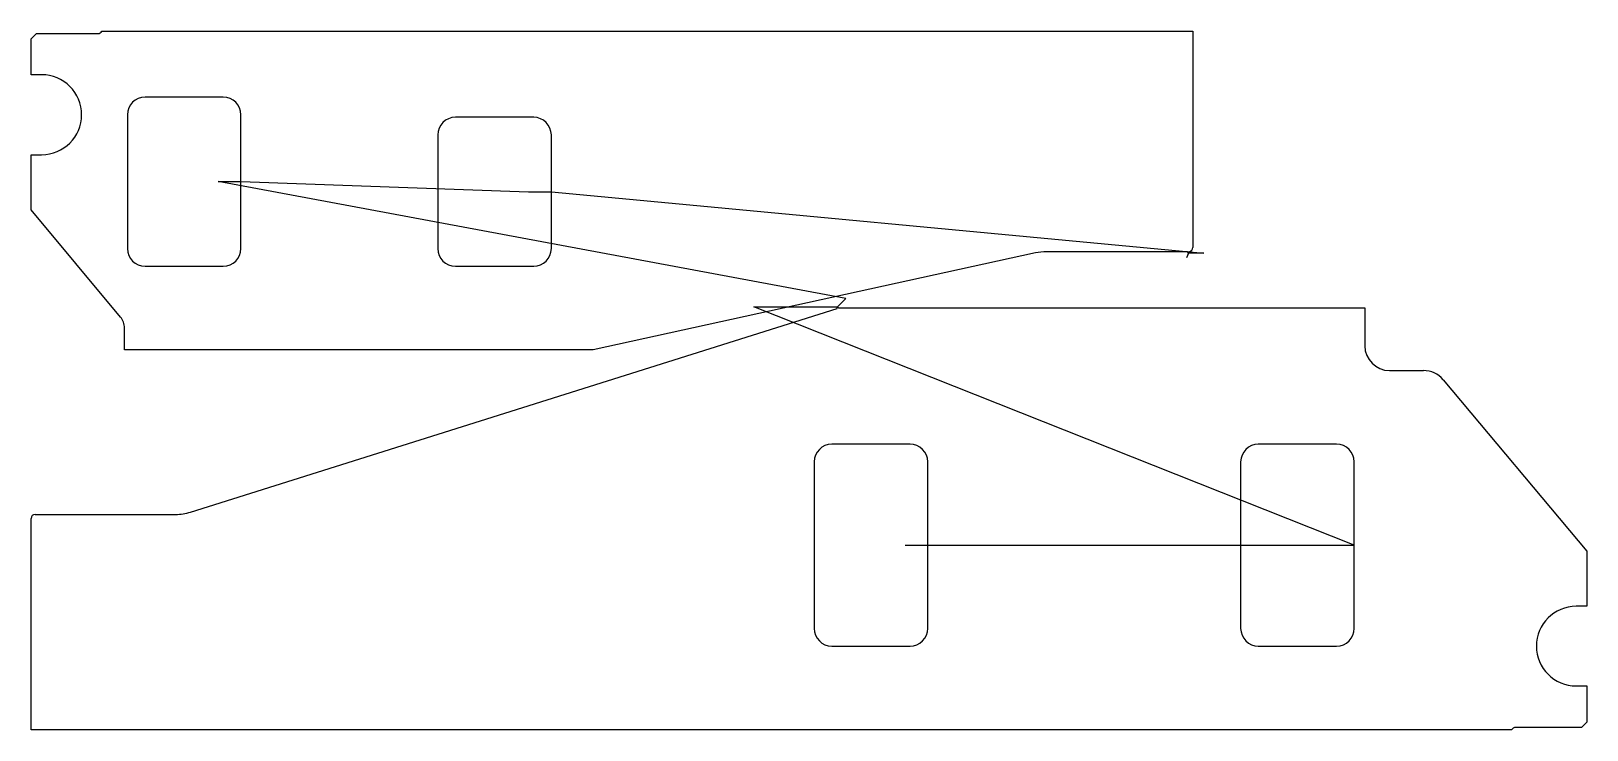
# Model space of a CAD drawing. Header units: metres. Extents: x 24 to 3106, y 24 to 1408.
import ezdxf

# ---------------------------------------------------------------- set-up
doc = ezdxf.new("R2010")
doc.units = ezdxf.units.M

msp = doc.modelspace()

# ---------------------------------------------------------------- linework, layer by layer
at = {"layer": 'TOOL_0'}
for p, q in [((23.75, 1392.79), (34.189, 1403.229)), ((23.75, 1321.729), (23.75, 1392.79)), ((34.189, 1403.229), (155.839, 1403.229)), ((164.055, 1408.229), (2325.249, 1408.229)), ((2325.249, 1408.229), (2325.249, 979.69)), ((44.501, 1321.729), (23.75, 1321.729)), ((404.5, 1277.479), (249.5, 1277.479)), ((214.5, 1242.479), (214.5, 977.479)), ((439.5, 1109.979), (439.5, 1242.479)), ((1019.5, 1237.479), (864.5, 1237.479)), ((829.5, 1202.479), (829.5, 977.479)), ((1054.5, 1089.979), (1054.5, 1202.479)), ((23.75, 1054.207), (23.75, 1163.229)), ((23.75, 1163.229), (44.5, 1163.229)), ((1637.837, 878.234), (394.5, 1109.979)), ((394.5, 1109.979), (439.5, 1109.979)), ((439.5, 977.479), (439.5, 1109.979)), ((439.5, 1109.979), (1009.5, 1089.979)), ((1009.5, 1089.979), (1054.5, 1089.979)), ((1054.5, 977.479), (1054.5, 1089.979)), ((1054.5, 1089.979), (2347.494, 968.406)), ((200.812, 841.733), (23.75, 1054.207)), ((2014.076, 968.635), (1137.671, 776.441)), ((2314.997, 970.939), (2035.336, 970.939)), ((2316.606, 968.407), (2312.906, 959.067)), ((2316.607, 968.406), (2314.997, 970.939)), ((2317.993, 971.069), (2316.606, 968.407)), ((2347.494, 968.406), (2316.607, 968.406)), ((249.5, 942.479), (404.5, 942.479)), ((864.5, 942.479), (1019.5, 942.479)), ((1621.459, 861.78), (1637.837, 878.234)), ((339.613, 455.323), (1620.809, 858.849)), ((2645.25, 389.751), (1455.948, 861.78)), ((1455.948, 861.78), (1621.459, 861.78)), ((1620.809, 858.849), (1621.459, 861.78)), ((1621.459, 861.78), (1623.671, 859.751)), ((1623.671, 859.751), (2666.25, 859.751)), ((2666.25, 859.751), (2666.25, 784.751)), ((208.75, 776.72), (208.75, 819.807)), ((1137.671, 776.441), (208.75, 776.72)), ((2715.25, 735.751), (2782.376, 735.751)), ((2821.444, 717.533), (3106.25, 378.115)), ((1765.25, 589.751), (1610.25, 589.751)), ((2610.25, 589.751), (2455.25, 589.751)), ((1575.25, 554.751), (1575.25, 224.751)), ((1800.25, 389.751), (1800.25, 554.751)), ((2420.25, 554.751), (2420.25, 224.751)), ((2645.25, 389.751), (2645.25, 554.751)), ((23.75, 23.751), (23.75, 442.751)), ((31.75, 450.751), (309.874, 450.751)), ((1755.25, 389.751), (1800.25, 389.751)), ((1800.25, 224.751), (1800.25, 389.751)), ((1800.25, 389.751), (2600.25, 389.751)), ((2600.25, 389.751), (2645.25, 389.751)), ((2645.25, 224.751), (2645.25, 389.751)), ((3106.25, 378.115), (3106.25, 268.751)), ((3106.25, 268.751), (3085.25, 268.751)), ((1610.25, 189.751), (1765.25, 189.751)), ((2455.25, 189.751), (2610.25, 189.751)), ((3085.25, 110.751), (3106.25, 110.751)), ((3106.25, 110.751), (3106.25, 39.337)), ((3106.25, 39.337), (3095.664, 28.751)), ((2957.188, 23.751), (23.75, 23.751)), ((3095.664, 28.751), (2965.25, 28.751))]:
    msp.add_line(p, q, dxfattribs=at)
for centre, radius, start, end in [((155.822, 1412.507), 9.278, 270.104982, 332.542882), ((44.5, 1242.479), 79.25, 270, 89.999277), ((249.5, 1242.479), 35, 90, 180), ((404.5, 1242.479), 35, 0, 90), ((864.5, 1202.479), 35, 90, 180), ((1019.5, 1202.479), 35, 0, 90), ((249.5, 977.479), 35, 180, 270), ((404.5, 977.479), 35, 270, 0), ((864.5, 977.479), 35, 180, 270), ((1019.5, 977.479), 35, 270, 0), ((2035.425, 870.866), 100.073, 90.050956, 102.317851), ((2316.499, 979.69), 8.75, 279.831585, 0), ((174.426, 819.78), 34.324, 0.04507, 39.760261), ((2715.25, 784.751), 49, 180, 270), ((2782.376, 684.751), 51, 40.000048, 90), ((1610.25, 554.751), 35, 90, 180), ((1765.25, 554.751), 35, 0, 90), ((2455.25, 554.751), 35, 90, 180), ((2610.25, 554.751), 35, 0, 90), ((31.75, 442.751), 8, 90, 180), ((309.875, 549.748), 98.997, 269.999421, 287.481184), ((3085.25, 189.751), 79, 90, 270), ((1610.25, 224.751), 35, 180, 270), ((1765.25, 224.751), 35, 270, 0), ((2455.25, 224.751), 35, 180, 270), ((2610.25, 224.751), 35, 270, 0), ((2965.25, 19.751), 9, 90, 153.611471)]:
    msp.add_arc(centre, radius, start, end, dxfattribs=at)

doc.saveas('drawing.dxf')
